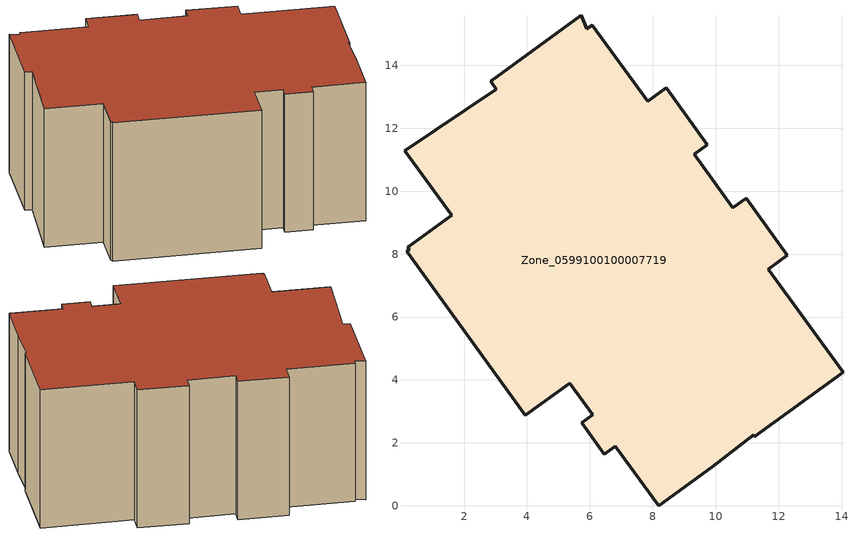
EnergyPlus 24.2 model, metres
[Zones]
Zone_0599100100007719
 floor ground (C_G): 5.91,15.16 6.07,15.28 7.84,12.86 8.43,13.29 9.74,11.48 9.31,11.18 10.54,9.48 10.96,9.78 12.27,7.96 11.66,7.52 14.04,4.24 11.22,2.2 11.2,2.26 9.88,1.22 8.18,0 6.81,1.9 6.46,1.64 5.74,2.64 6.09,2.89 5.36,3.9 3.95,2.88 0.18,8.1 0.26,8.15 0.21,8.22 1.6,9.23 0.11,11.29 3.03,13.24 2.84,13.5 5.73,15.59 z0
 wall outside (C_F): 0.26,8.15 0.18,8.1 3.95,2.88 5.36,3.9 6.09,2.89 5.74,2.64 6.46,1.64 6.81,1.9 8.18,0 9.88,1.22 11.2,2.26 11.22,2.2 14.04,4.24 11.66,7.52 12.27,7.96 10.96,9.78 10.54,9.48 9.31,11.18 9.74,11.48 8.43,13.29 7.84,12.86 6.07,15.28 5.91,15.16 5.73,15.59 2.84,13.5 3.03,13.24 0.11,11.29 1.6,9.23 0.21,8.22 0.26,8.15 z0:6.6
 roof outside (C_R): 6.07,15.28 5.91,15.16 5.73,15.59 2.84,13.5 3.03,13.24 0.11,11.29 1.6,9.23 0.21,8.22 0.26,8.15 0.18,8.1 3.95,2.88 5.36,3.9 6.09,2.89 5.74,2.64 6.46,1.64 6.81,1.9 8.18,0 9.88,1.22 11.2,2.26 11.22,2.2 14.04,4.24 11.66,7.52 12.27,7.96 10.96,9.78 10.54,9.48 9.31,11.18 9.74,11.48 8.43,13.29 7.84,12.86 z6.6
[BUILDING]
Pand.0599100100007719: North Axis=0; Terrain=City; Loads Convergence Tolerance Value=0.04; Temperature Convergence Tolerance Value=0.4; Solar Distribution=FullExterior; Maximum Number of Warmup Days=25; Minimum Number of Warmup Days=1
[Site:Location]
Rotterdam.The.Hague.AP_ZH_NLD Design_Conditions: Latitude=51.96; Longitude=4.45; Time Zone=1; Elevation=-4.5
[SITE:GROUNDTEMPERATURE:BUILDINGSURFACE]
18, 18, 18, 18, 18, 18, 18, 18, 18, 18, 18, 18
[MATERIAL] Thermal Absorptance=0.9; Solar Absorptance=0.7; Visible Absorptance=0.7
Name | Roughness | Thickness | Conductivity | Density | Specific Heat
G.D.2006-2014 | MediumSmooth | 0.15 | 0.06 | 540 | 1210
F.D.2006-2014 | Rough | 0.3 | 0.12 | 1920 | 840
R.D.2006-2014 | MediumRough | 0.2 | 0.08 | 1500 | 1000
[CONSTRUCTION]
C_G: G.D.2006-2014
C_F: F.D.2006-2014
C_R: R.D.2006-2014
[ZONE]
Zone_0599100100007719: Type=1; Multiplier=1; Ceiling Height=Autocalculate; Volume=Autocalculate; Floor Area=autocalculate; Part of Total Floor Area=Yes
[ZONEINFILTRATION:DESIGNFLOWRATE]
Infil_Zone_0599100100007719: Zone or ZoneList or Space or SpaceList=Zone_0599100100007719; Schedule=AlwaysOn; Design Flow Rate Calculation Method=Flow/Area; Flow Rate per Floor Area=0.0021; Constant Term Coefficient=1; Temperature Term Coefficient=0; Velocity Term Coefficient=0; Velocity Squared Term Coefficient=0
[HVACTEMPLATE:ZONE:IDEALLOADSAIRSYSTEM]
Zone_0599100100007719: Maximum Heating Supply Air Temperature=50; Minimum Cooling Supply Air Temperature=13; Maximum Heating Supply Air Humidity Ratio=0.0156; Minimum Cooling Supply Air Humidity Ratio=0.0077; Heating Limit=NoLimit; Cooling Limit=NoLimit; Dehumidification Control Type=ConstantSensibleHeatRatio; Cooling Sensible Heat Ratio=0.7; Dehumidification Setpoint=60; Humidification Control Type=None; Humidification Setpoint=30; Outdoor Air Method=None; Outdoor Air Flow Rate per Person=0.00944; Outdoor Air Flow Rate per Zone Floor Area=0; Outdoor Air Flow Rate per Zone=0; Demand Controlled Ventilation Type=None; Outdoor Air Economizer Type=NoEconomizer; Heat Recovery Type=None; Sensible Heat Recovery Effectiveness=0.7; Latent Heat Recovery Effectiveness=0.65
[ZONECONTROL:THERMOSTAT]
ThermostatControl_Zone_0599100100007719: Zone or ZoneList=Zone_0599100100007719; Control Type Schedule=DualSetpointControlType; Control 1=Thermostat_Zone_0599100100007719; Temperature Difference Between Cutout And Setpoint=0
[THERMOSTATSETPOINT:DUALSETPOINT]
Thermostat_Zone_0599100100007719: Heating Setpoint Temperature Schedule=HeatingSetpoint_Zone_0599100100007719; Cooling Setpoint Temperature Schedule=CoolingSetpoint_Zone_0599100100007719
[SCHEDULE:COMPACT]
HeatingSetpoint_Zone_0599100100007719: Through: 12/31, For: AllDays, Until: 24:00, 21
CoolingSetpoint_Zone_0599100100007719: Through: 12/31, For: AllDays, Until: 24:00, 24
DualSetpointControlType: Through: 12/31, For: AllDays, Until: 24:00, 4
AlwaysOn: Through: 12/31, For: AllDays, Until: 24:00, 1
